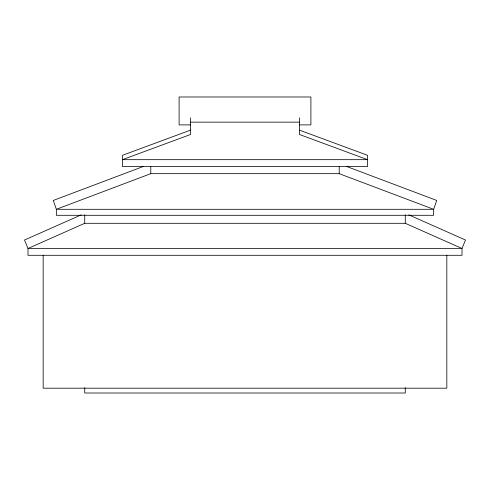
<?xml version="1.0" encoding="UTF-8"?>
<svg xmlns="http://www.w3.org/2000/svg" width="490" height="490" viewBox="0 0 490 490"><rect width="100%" height="100%" fill="white"/><g stroke="black" fill="none" stroke-linecap="round" stroke-linejoin="round"><path stroke-width="0.73" d="M81.26 214.834L24.5 240.033L27.985 248.491L27.985 255.29L462.015 255.29L462.015 248.491L465.5 240.033L408.74 214.834M84.721 223.299L27.985 248.491L462.015 248.491L405.279 223.299L84.721 223.299L84.721 214.73M143.674 166.355L53.275 200.453L56.35 209.297L56.35 215.3L433.65 215.3L433.65 209.297L436.725 200.453L346.326 166.355M150.791 173.674L56.35 209.297L433.65 209.297L339.209 173.674L150.791 173.674L150.791 166.526M190.604 130.107L122.427 155.312L122.427 166.569L367.574 166.569L367.574 155.312L299.396 130.107M190.604 122.151L299.396 122.151M190.524 124.895L179.101 124.895L179.101 96.989L310.899 96.989L310.899 124.895L299.476 124.895M446.825 255.217L446.825 388.19L43.175 388.19L43.175 255.217M405.279 214.73L405.279 223.299M405.279 387.663L405.279 393.011L84.721 393.011L84.721 387.663M339.209 166.526L339.209 173.674M299.396 117.79L299.396 134.468L367.574 159.673L122.427 159.673L190.604 134.468L190.604 117.79"/></g></svg>
